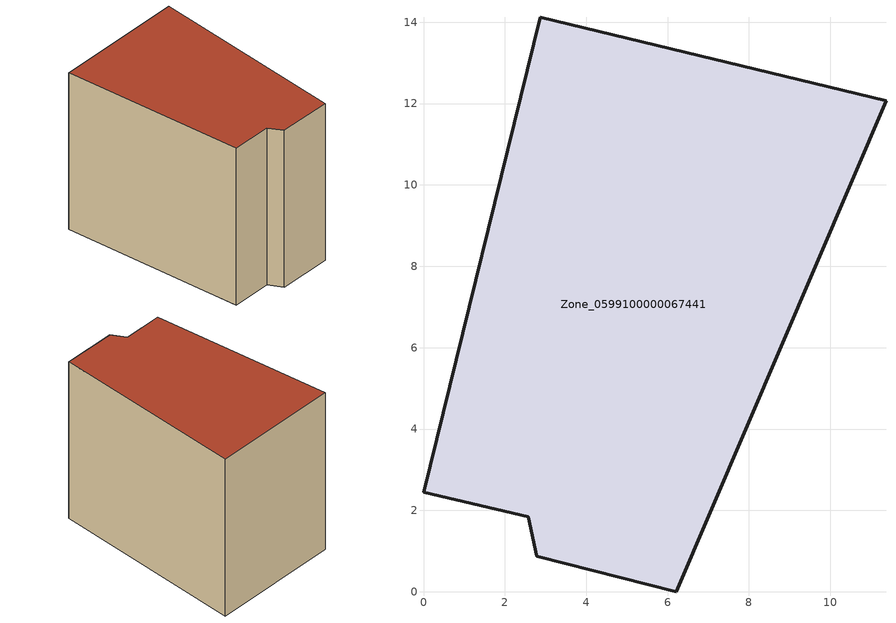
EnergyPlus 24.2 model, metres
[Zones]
Zone_0599100000067441
 floor ground (C_G): 2.78,0.87 2.57,1.84 0,2.45 2.87,14.12 11.37,12.07 6.22,0 z0
 wall outside (C_F): 2.57,1.84 2.78,0.87 6.22,0 11.37,12.07 2.87,14.12 0,2.45 2.57,1.84 z0:10.34
 roof outside (C_R): 6.22,0 11.37,12.07 2.87,14.12 0,2.45 2.57,1.84 2.78,0.87 z10.34
[BUILDING]
Pand.0599100000067441: North Axis=0; Terrain=City; Loads Convergence Tolerance Value=0.04; Temperature Convergence Tolerance Value=0.4; Solar Distribution=FullExterior; Maximum Number of Warmup Days=25; Minimum Number of Warmup Days=1
[Site:Location]
Rotterdam.The.Hague.AP_ZH_NLD Design_Conditions: Latitude=51.96; Longitude=4.45; Time Zone=1; Elevation=-4.5
[SITE:GROUNDTEMPERATURE:BUILDINGSURFACE]
18, 18, 18, 18, 18, 18, 18, 18, 18, 18, 18, 18
[MATERIAL] Thermal Absorptance=0.9; Solar Absorptance=0.7; Visible Absorptance=0.7
Name | Roughness | Thickness | Conductivity | Density | Specific Heat
G.TI.1946 | MediumSmooth | 0.15 | 1 | 540 | 1210
F.TI.1946 | Rough | 0.3 | 0.857143 | 1920 | 840
R.TI.1946 | MediumRough | 0.2 | 0.1 | 1500 | 1000
[CONSTRUCTION]
C_G: G.TI.1946
C_F: F.TI.1946
C_R: R.TI.1946
[ZONE]
Zone_0599100000067441: Type=1; Multiplier=1; Ceiling Height=Autocalculate; Volume=Autocalculate; Floor Area=autocalculate; Part of Total Floor Area=Yes
[ZONEINFILTRATION:DESIGNFLOWRATE]
Infil_Zone_0599100000067441: Zone or ZoneList or Space or SpaceList=Zone_0599100000067441; Schedule=AlwaysOn; Design Flow Rate Calculation Method=Flow/Area; Flow Rate per Floor Area=0.003; Constant Term Coefficient=1; Temperature Term Coefficient=0; Velocity Term Coefficient=0; Velocity Squared Term Coefficient=0
[HVACTEMPLATE:ZONE:IDEALLOADSAIRSYSTEM]
Zone_0599100000067441: Maximum Heating Supply Air Temperature=50; Minimum Cooling Supply Air Temperature=13; Maximum Heating Supply Air Humidity Ratio=0.0156; Minimum Cooling Supply Air Humidity Ratio=0.0077; Heating Limit=NoLimit; Cooling Limit=NoLimit; Dehumidification Control Type=ConstantSensibleHeatRatio; Cooling Sensible Heat Ratio=0.7; Dehumidification Setpoint=60; Humidification Control Type=None; Humidification Setpoint=30; Outdoor Air Method=None; Outdoor Air Flow Rate per Person=0.00944; Outdoor Air Flow Rate per Zone Floor Area=0; Outdoor Air Flow Rate per Zone=0; Demand Controlled Ventilation Type=None; Outdoor Air Economizer Type=NoEconomizer; Heat Recovery Type=None; Sensible Heat Recovery Effectiveness=0.7; Latent Heat Recovery Effectiveness=0.65
[ZONECONTROL:THERMOSTAT]
ThermostatControl_Zone_0599100000067441: Zone or ZoneList=Zone_0599100000067441; Control Type Schedule=DualSetpointControlType; Control 1=Thermostat_Zone_0599100000067441; Temperature Difference Between Cutout And Setpoint=0
[THERMOSTATSETPOINT:DUALSETPOINT]
Thermostat_Zone_0599100000067441: Heating Setpoint Temperature Schedule=HeatingSetpoint_Zone_0599100000067441; Cooling Setpoint Temperature Schedule=CoolingSetpoint_Zone_0599100000067441
[SCHEDULE:COMPACT]
HeatingSetpoint_Zone_0599100000067441: Through: 12/31, For: AllDays, Until: 24:00, 21
CoolingSetpoint_Zone_0599100000067441: Through: 12/31, For: AllDays, Until: 24:00, 24
DualSetpointControlType: Through: 12/31, For: AllDays, Until: 24:00, 4
AlwaysOn: Through: 12/31, For: AllDays, Until: 24:00, 1
